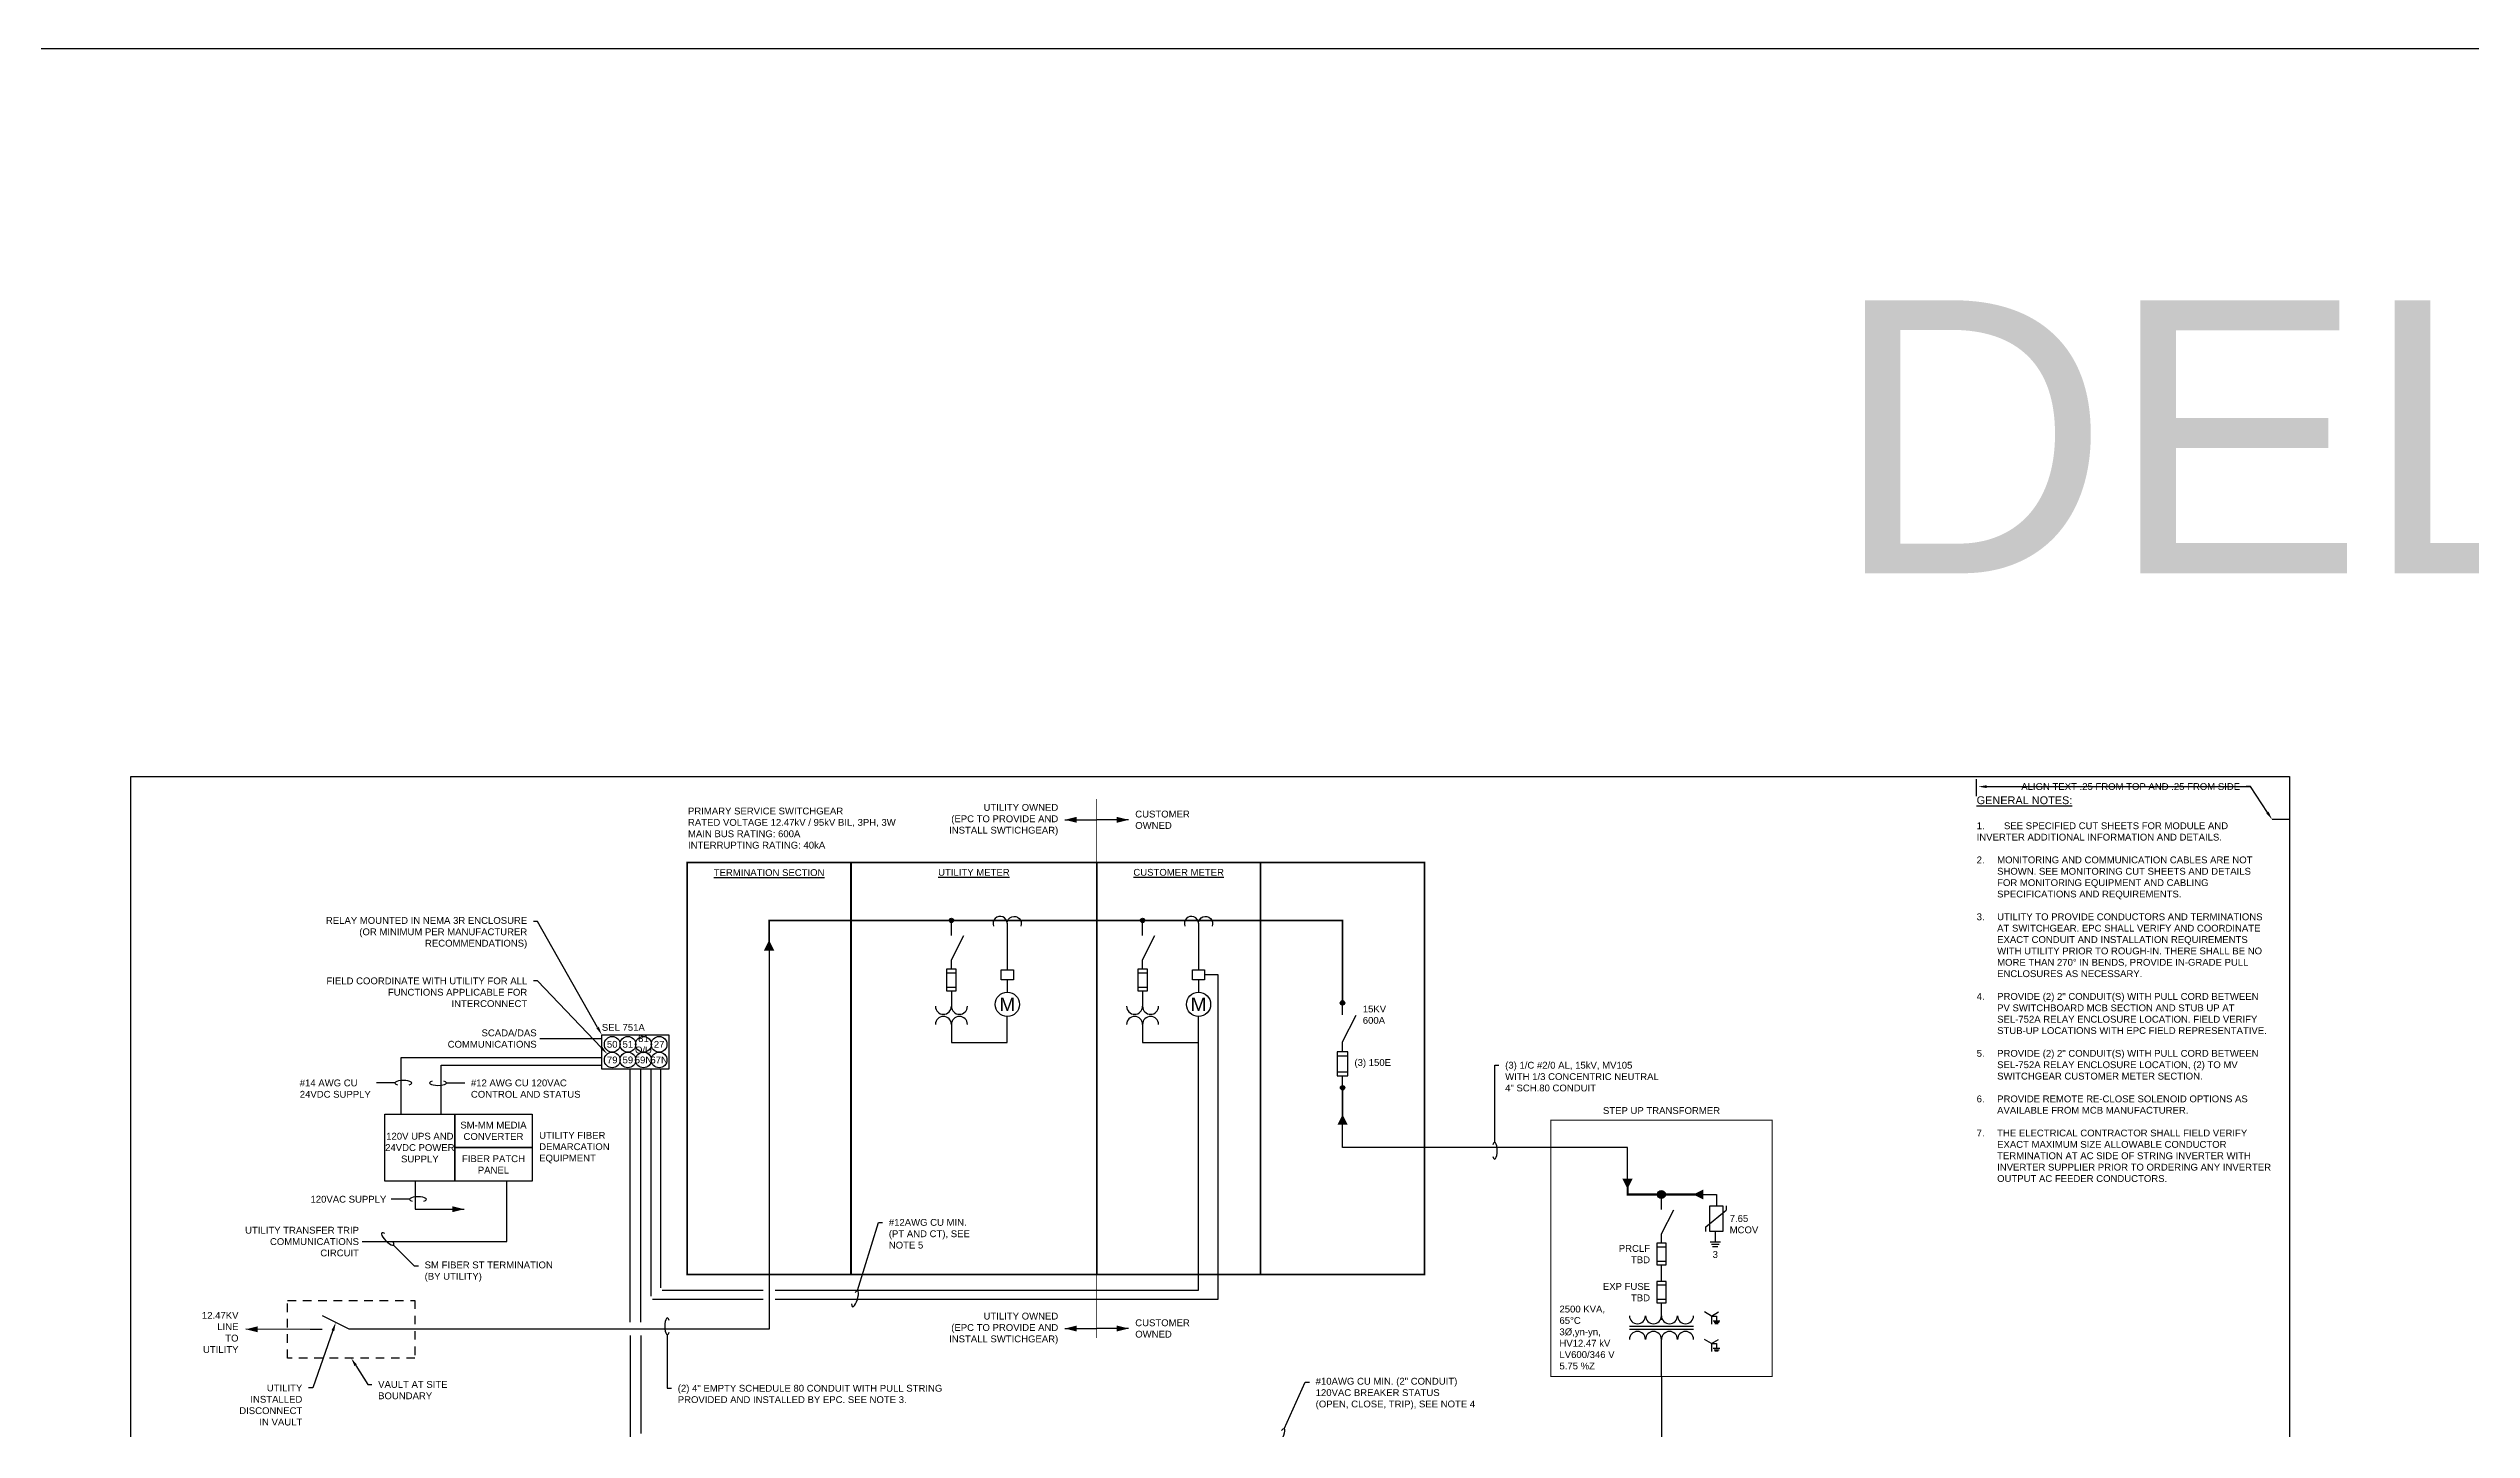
# Model space of a CAD drawing. Extents: x -18 to 267, y -48 to 249.
# Drawn here: x 106.23 to 141.73, y 79.63 to 99.87 of the extents above; entities that cross this region are included whole.
import ezdxf
from ezdxf import colors
from ezdxf.entities.mleader import LeaderData, LeaderLine
from ezdxf.math import Vec2, Vec3

# ---------------------------------------------------------------- set-up
doc = ezdxf.new("R2010")
doc.units = 0
doc.header["$MEASUREMENT"] = 0
for name, pattern in [('DIVIDE2', [0.625, 0.25, -0.125, 0, -0.125, 0, -0.125]), ('HIDDEN2', [0.1875, 0.125, -0.0625]), ('PHANTOM2', [1.25, 0.625, -0.125, 0.125, -0.125, 0.125, -0.125])]:
    doc.linetypes.add(name, pattern=pattern)
for name, color, linetype in [('E-1LIN', 4, 'Continuous'), ('E-1LIN-EQPM-ENCL', 8, 'PHANTOM2'), ('E-1LIN-FUSE', 170, 'Continuous'), ('E-CABL-120V', 1, '120V_BRANCH'), ('E-CABL-LV', 1, 'LV_CABLE'), ('E-TEXT', 7, 'Continuous'), ('G-ANNO-TEXT', 1, 'Continuous')]:
    doc.layers.add(name, color=color, linetype=linetype)
doc.layers.add('G-NPLT', color=67, linetype='Continuous', plot=False)
doc.styles.add('NEI-A', font='arial.ttf')
doc.styles.get("Standard").update_dxf_attribs({"font": 'arial.ttf'})
doc.linetypes.add('120V_BRANCH', pattern='A,1,-0.2,["120V",Standard,S=0.1,R=0,X=-0.1,Y=-0.05],-0.3', length=1.5)
doc.linetypes.add('LV_CABLE', pattern='A,1,-0.2,["LV",Standard,S=0.1,R=0,X=-0.08,Y=-0.05],-0.2', length=1.4)

# ---------------------------------------------------------------- blocks, each defined once
blk = doc.blocks.new('Equipment Callout Arrowhead')
at = {"color": 0}
blk.add_ellipse((0, 0), major_axis=(0.99, 0), ratio=0.28679, start_param=-0.799881, end_param=3.941473, dxfattribs=at)

msp = doc.modelspace()

# ---------------------------------------------------------------- hatches: boundary and pattern name
at = {"layer": 'E-1LIN'}
h = msp.add_hatch(color=256, dxfattribs=at)
h.dxf.hatch_style = 1
edge = h.paths.add_edge_path()
edge.add_arc((119.458, 87.092), 0.0321, 0, 360)
h = msp.add_hatch(color=256, dxfattribs=at)
h.dxf.hatch_style = 1
edge = h.paths.add_edge_path()
edge.add_arc((122.26, 87.092), 0.0321, 0, 360)
h = msp.add_hatch(color=256, dxfattribs=at)
h.dxf.hatch_style = 1
edge = h.paths.add_edge_path()
edge.add_arc((125.188, 85.884), 0.0321, 0, 360)
h = msp.add_hatch(color=256, dxfattribs=at)
h.dxf.hatch_style = 1
edge = h.paths.add_edge_path()
edge.add_arc((125.189, 84.642), 0.0321, 0, 360)
at = {"layer": 'E-1LIN', "transparency": 33554687}
h = msp.add_hatch(color=256, dxfattribs=at)
h.dxf.hatch_style = 1
h.paths.add_polyline_path([(129.919, 83.077, 1), (129.802, 83.077, 1)])

# ---------------------------------------------------------------- linework, layer by layer
at = {"layer": 'E-1LIN'}
for p, q in [((119.458, 86.061), (119.458, 85.834)), ((122.26, 86.061), (122.26, 85.834)), ((130.573, 82.383), (130.726, 82.383)), ((130.649, 82.537), (130.649, 82.383)), ((130.592, 82.349), (130.706, 82.349)), ((130.609, 82.318), (130.686, 82.318)), ((130.62, 81.227), (130.716, 81.227)), ((130.632, 81.206), (130.704, 81.206)), ((130.643, 81.187), (130.691, 81.187)), ((130.62, 80.825), (130.716, 80.825)), ((130.632, 80.804), (130.704, 80.804)), ((130.643, 80.785), (130.691, 80.785))]:
    msp.add_line(p, q, dxfattribs=at)
for points, const_width in [([(116.788, 86.656), (116.788, 87.092), (125.188, 87.092), (125.188, 85.884)], 0.025), ([(125.189, 84.099), (125.189, 84.642)], 0.025), ([(129.364, 83.308), (129.364, 83.077), (130.357, 83.077)], 0.0312)]:
    msp.add_lwpolyline(points, dxfattribs=dict(at, const_width=const_width))
at = {"layer": 'E-1LIN', "flags": 128}
for points in [[(119.458, 86.872), (119.458, 87.092)], [(122.26, 86.872), (122.26, 87.092)], [(119.458, 86.378), (119.458, 86.514), (119.639, 86.87)], [(122.26, 86.378), (122.26, 86.514), (122.441, 86.87)], [(125.188, 85.709), (125.188, 85.884)], [(125.189, 85.165), (125.189, 85.314), (125.387, 85.706)], [(125.189, 84.642), (125.189, 84.817)], [(129.86, 82.858), (129.86, 83.077)], [(129.861, 82.363), (129.861, 82.499), (130.042, 82.855)]]:
    msp.add_lwpolyline(points, dxfattribs=at)
at = {"layer": 'E-1LIN'}
for points, format in [([(120.276, 87.052), (120.276, 87.052, 1.191066), (120.077, 87.01)], "xyb"), ([(120.276, 87.052), (120.276, 87.052, -1.191066), (120.476, 87.01)], "xyb"), ([(123.078, 87.052), (123.078, 87.052, 1.191066), (122.879, 87.01)], "xyb"), ([(123.078, 87.052), (123.078, 87.052, -1.191066), (123.277, 87.01)], "xyb"), ([(112.146, 82.862, 0.0872, 0, 0), (112.319, 82.862, 0, 0, 0)], "xyseb"), ([(109.296, 81.103, 0.0872, 0, 0), (109.123, 81.103, 0, 0, 0)], "xyseb")]:
    msp.add_lwpolyline(points, format=format, dxfattribs=at)
for points in [[(120.276, 87.052), (120.276, 86.369)], [(123.078, 87.052), (123.078, 86.758)], [(123.078, 87.052), (123.078, 86.369)], [(116.788, 86.656), (116.788, 81.103), (110.785, 81.103)], [(120.277, 86.224), (120.276, 86.04)], [(123.079, 86.224), (123.078, 86.04)], [(119.458, 85.569), (119.458, 85.302), (120.278, 85.302), (120.278, 85.685)], [(122.26, 85.569), (122.26, 85.302), (123.079, 85.302), (123.079, 85.685)], [(129.364, 83.308), (129.364, 83.767), (125.188, 83.767), (125.189, 84.104)], [(111.603, 83.273), (111.603, 82.862), (112.319, 82.862)], [(130.476, 83.077), (130.665, 83.077), (130.665, 82.912)], [(130.509, 82.603), (130.809, 82.847)], [(130.809, 82.912), (130.809, 82.847)], [(130.509, 82.537), (130.509, 82.603)], [(129.861, 81.805), (129.861, 82.046)], [(110.785, 81.103), (110.636, 81.103), (110.244, 81.301)], [(129.861, 81.242), (129.861, 81.489)], [(130.594, 81.297), (130.491, 81.357)], [(130.594, 81.297), (130.697, 81.357)], [(130.594, 81.297), (130.594, 81.178)], [(130.594, 81.297), (130.668, 81.297), (130.668, 81.227)], [(110.066, 81.102), (109.123, 81.103)], [(110.241, 81.102), (110.066, 81.102)], [(129.392, 81.149), (130.33, 81.149)], [(129.392, 81.106), (130.33, 81.106)], [(129.861, 80.411), (129.861, 80.955)], [(130.594, 80.895), (130.491, 80.954)], [(130.594, 80.895), (130.697, 80.954)], [(130.594, 80.895), (130.594, 80.776)], [(130.594, 80.895), (130.668, 80.895), (130.668, 80.825)], [(129.861, 80.411), (129.861, 78.177)]]:
    msp.add_lwpolyline(points, dxfattribs=at)
at = {"layer": 'E-1LIN', "transparency": 33554687}
for points in [[(116.788, 86.651, 0.15, 0, 0), (116.788, 86.801, 0, 0, 0)], [(125.189, 84.099, 0.15, 0, 0), (125.189, 84.249, 0, 0, 0)], [(129.364, 83.308, 0.15, 0, 0), (129.364, 83.158, 0, 0, 0)], [(130.476, 83.077, 0.15, 0, 0), (130.326, 83.077, 0, 0, 0)]]:
    msp.add_lwpolyline(points, format="xyseb", dxfattribs=at)
at = {"layer": 'E-1LIN'}
for points in [[(120.366, 86.369), (120.366, 86.224), (120.189, 86.224), (120.189, 86.369)], [(123.167, 86.369), (123.167, 86.224), (122.991, 86.224), (122.991, 86.369)], [(114.338, 85.415), (115.319, 85.415), (115.319, 84.913), (114.338, 84.913)], [(130.571, 82.912), (130.759, 82.912), (130.759, 82.537), (130.571, 82.537)]]:
    msp.add_lwpolyline(points, close=True, dxfattribs=at)
for centre, radius in [((119.458, 87.092), 0.0321), ((122.26, 87.092), 0.0321), ((120.278, 85.863), 0.177), ((123.079, 85.863), 0.177), ((125.188, 85.884), 0.0321), ((114.49, 85.277), 0.115), ((114.719, 85.277), 0.115), ((114.948, 85.277), 0.115), ((115.177, 85.277), 0.115), ((114.49, 85.048), 0.115), ((114.719, 85.048), 0.115), ((114.948, 85.048), 0.115), ((115.177, 85.048), 0.115), ((125.189, 84.642), 0.0321)]:
    msp.add_circle(centre, radius, dxfattribs=at)
at = {"layer": 'E-1LIN', "transparency": 33554687}
msp.add_circle((129.86, 83.077), 0.0581, dxfattribs=at)
at = {"layer": 'E-1LIN'}
for centre, start, end in [((119.341, 85.834), 180, 0), ((119.341, 85.569), 360, 180), ((119.576, 85.834), 180, 0), ((119.576, 85.569), 360, 180), ((122.143, 85.834), 180, 0), ((122.143, 85.569), 360, 180), ((122.377, 85.834), 180, 0), ((122.377, 85.569), 360, 180), ((129.509, 81.3), 180, 0), ((129.744, 81.3), 180, 0), ((129.978, 81.3), 180, 0), ((130.213, 81.3), 180, 0), ((129.509, 80.955), 0, 180), ((129.744, 80.955), 0, 180), ((129.978, 80.955), 0, 180), ((130.213, 80.955), 0, 180)]:
    msp.add_arc(centre, 0.117, start, end, dxfattribs=at)
at = {"layer": 'E-1LIN-EQPM-ENCL'}
for points, const_width in [([(115.588, 81.906), (117.988, 81.906), (117.988, 87.941), (115.588, 87.941)], 0.025), ([(117.988, 81.906), (121.588, 81.906), (121.588, 87.941), (117.988, 87.941)], 0.025), ([(121.588, 81.906), (123.988, 81.906), (123.988, 87.941), (121.588, 87.941)], 0.025), ([(123.988, 81.906), (126.388, 81.906), (126.388, 87.941), (123.988, 87.941)], 0.025), ([(128.238, 84.167), (131.484, 84.167), (131.484, 80.411), (128.238, 80.411)], 0.0156)]:
    msp.add_lwpolyline(points, close=True, dxfattribs=dict(at, const_width=const_width))
at = {"layer": 'E-1LIN-EQPM-ENCL', "linetype": 'HIDDEN2'}
msp.add_lwpolyline([(109.733, 81.526), (111.6, 81.526), (111.6, 80.68), (109.733, 80.68)], close=True, dxfattribs=at)
at = {"layer": 'E-1LIN-FUSE'}
for points in [[(119.388, 86.061), (119.529, 86.061), (119.529, 86.378), (119.388, 86.378)], [(122.19, 86.061), (122.33, 86.061), (122.33, 86.378), (122.19, 86.378)], [(125.111, 84.817), (125.266, 84.817), (125.266, 85.165), (125.111, 85.165)], [(129.791, 82.046), (129.931, 82.046), (129.931, 82.363), (129.791, 82.363)], [(129.791, 81.489), (129.931, 81.489), (129.931, 81.805), (129.791, 81.805)]]:
    msp.add_lwpolyline(points, close=True, dxfattribs=at)
for points in [[(119.388, 86.325), (119.529, 86.325)], [(122.19, 86.325), (122.33, 86.325)], [(119.388, 86.114), (119.529, 86.114)], [(122.19, 86.114), (122.33, 86.114)], [(125.111, 85.107), (125.266, 85.107)], [(125.111, 84.875), (125.266, 84.875)], [(129.791, 82.31), (129.931, 82.31)], [(129.791, 82.099), (129.931, 82.099)], [(129.791, 81.753), (129.931, 81.753)], [(129.791, 81.542), (129.931, 81.542)]]:
    msp.add_lwpolyline(points, dxfattribs=at)
at = {"layer": 'E-CABL-120V'}
for points in [[(111.983, 84.256), (111.983, 84.973), (114.338, 84.973)], [(114.753, 81.208), (114.753, 84.913)], [(114.91, 81.208), (114.91, 84.913)], [(114.753, 81.01), (114.753, 79.325)], [(114.91, 81.01), (114.91, 79.576)]]:
    msp.add_lwpolyline(points, dxfattribs=at)
at = {"layer": 'E-CABL-LV'}
for points in [[(116.877, 81.546), (123.366, 81.546), (123.366, 86.296), (123.167, 86.296)], [(113.43, 85.361), (114.338, 85.361)], [(116.875, 81.676), (123.079, 81.676), (123.079, 85.302)], [(111.396, 84.256), (111.396, 85.083), (114.338, 85.083)], [(115.062, 81.59), (115.062, 84.913)], [(115.201, 81.711), (115.201, 84.913)], [(110.827, 82.387), (112.946, 82.387), (112.946, 83.273)], [(115.221, 81.676), (116.7, 81.676)], [(115.078, 81.546), (116.7, 81.546)]]:
    msp.add_lwpolyline(points, dxfattribs=at)
at = {"layer": 'E-TEXT'}
for points in [[(101.336, 99.866), (177.224, 99.866), (177.224, 63.516), (101.336, 63.516)], [(111.158, 84.256), (112.185, 84.256), (112.185, 83.273), (111.158, 83.273)], [(112.185, 84.256), (113.316, 84.256), (113.316, 83.764), (112.185, 83.764)], [(112.185, 83.764), (113.316, 83.764), (113.316, 83.273), (112.185, 83.273)]]:
    msp.add_lwpolyline(points, close=True, dxfattribs=at)
for points in [[(134.469, 89.163), (134.469, 88.913)], [(121.121, 88.566), (121.588, 88.566)], [(122.055, 88.566), (121.588, 88.566)], [(139.059, 88.569), (138.809, 88.569)], [(121.121, 81.114), (121.588, 81.114)], [(122.055, 81.114), (121.588, 81.114)]]:
    msp.add_lwpolyline(points, dxfattribs=at)
at = {"layer": 'E-TEXT', "linetype": 'DIVIDE2', "const_width": 0.01}
msp.add_lwpolyline([(121.588, 88.873), (121.588, 80.973)], dxfattribs=at)
at = {"layer": 'E-TEXT'}
for points in [[(121.295, 88.566, 0.0872, 0, 0), (121.121, 88.566, 0, 0, 0)], [(121.881, 88.566, 0.0872, 0, 0), (122.055, 88.566, 0, 0, 0)], [(121.295, 81.114, 0.0872, 0, 0), (121.121, 81.114, 0, 0, 0)], [(121.881, 81.114, 0.0872, 0, 0), (122.055, 81.114, 0, 0, 0)]]:
    msp.add_lwpolyline(points, format="xyseb", dxfattribs=at)
at = {"layer": 'G-NPLT'}
msp.add_lwpolyline([(107.436, 89.201), (139.059, 89.201), (139.059, 66.748), (107.436, 66.748)], close=True, dxfattribs=at)

# ---------------------------------------------------------------- texts
at = {"layer": 'G-ANNO-TEXT', "style": 'NEI-A'}
for s, width, gutter_width, insert, char_height, attachment_point in [('DELTA', 19.61486, 19.388, (132.382, 96.178), 4, 1), ('PRIMARY SERVICE SWITCHGEAR\\PRATED VOLTAGE 12.47kV / 95kV BIL, 3PH, 3W\\PMAIN BUS RATING: 600A\\PINTERRUPTING RATING: 40kA', 4.19765, 0.469, (115.6, 88.745), 0.1, 1), ('{\\H1.1426x;\\LGENERAL NOTES:\\P\\l\\P\\pi-0.3,l0.3,t0.3;}1.^ISEE SPECIFIED CUT SHEETS FOR MODULE AND INVERTER ADDITIONAL INFORMATION AND DETAILS.\\P\\pi0,l0,tz;\\P\\pi-0.3,l0.3,t0.3;2.^IMONITORING AND COMMUNICATION CABLES ARE NOT SHOWN. SEE MONITORING CUT SHEETS AND DETAILS FOR MONITORING EQUIPMENT AND CABLING SPECIFICATIONS AND REQUIREMENTS.\\P\\pi0,l0,tz;\\P\\pi-0.3,l0.3,t0.3;{\\A1;3.^IUTILITY TO PROVIDE CONDUCTORS AND TERMINATIONS AT SWITCHGEAR. EPC SHALL VERIFY AND COORDINATE EXACT CONDUIT AND INSTALLATION REQUIREMENTS WITH UTILITY PRIOR TO ROUGH-IN. THERE SHALL BE NO MORE THAN 270° IN BENDS, PROVIDE IN-GRADE PULL ENCLOSURES AS NECESSARY.\\P\\pi0,l0,tz;\\P\\pi-0.3,l0.3,t0.3;4.^IPROVIDE (2) 2" CONDUIT(S) WITH PULL CORD BETWEEN PV SWITCHBOARD MCB SECTION AND STUB UP AT SEL-752A RELAY ENCLOSURE LOCATION. FIELD VERIFY STUB-UP LOCATIONS WITH EPC FIELD REPRESENTATIVE.\\P\\pi0,l0,tz;\\P\\pi-0.3,l0.3,t0.3;5.^IPROVIDE (2) 2" CONDUIT(S) WITH PULL CORD BETWEEN SEL-752A RELAY ENCLOSURE LOCATION, (2) TO MV SWITCHGEAR CUSTOMER METER SECTION.\\P\\pi0,l0,tz;\\P\\pi-0.3,l0.3,t0.3;6.^IPROVIDE REMOTE RE-CLOSE SOLENOID OPTIONS AS AVAILABLE FROM MCB MANUFACTURER.\\P\\pi0,l0,tz;\\P\\pi-0.3,l0.3,t0.3;7.^ITHE ELECTRICAL CONTRACTOR SHALL FIELD VERIFY EXACT MAXIMUM SIZE ALLOWABLE CONDUCTOR TERMINATION AT AC SIDE OF STRING INVERTER WITH INVERTER SUPPLIER PRIOR TO ORDERING ANY INVERTER OUTPUT AC FEEDER CONDUCTORS.}', 4.30675, 0.547, (134.478, 88.91), 0.1, 1), ('M', 0.12015, 0.562, (120.278, 85.863), 0.2, 5), ('M', 0.12015, 0.562, (123.079, 85.863), 0.2, 5), ('PRCLF ^JTBD', 0.49511, 0.469, (129.693, 82.204), 0.1, 6), ('3', 0.27673, 0.469, (130.649, 82.198), 0.1, 5), ('EXP FUSE^JTBD', 0.74876, 0.469, (129.693, 81.647), 0.1, 6), ('12.47KV LINE \\PTO UTILITY', 0.55117, 0.469, (109.015, 81.056), 0.1, 6), ('\\A1;2500 KVA, \\P65°C\\P3Ø,yn-yn,\\PHV12.47 kV\\PLV600/346 V\\P5.75 %Z', 0.88368, 0.469, (128.366, 80.514), 0.1, 7)]:
    msp.add_mtext_dynamic_manual_height_columns(s, width=width, gutter_width=gutter_width, heights=[0], dxfattribs=dict(at, insert=insert, char_height=char_height, attachment_point=attachment_point))
at = {"layer": 'G-ANNO-TEXT', "char_height": 0.1, "style": 'NEI-A'}
for s, insert, width, attachment_point in [('UTILITY OWNED\\P(EPC TO PROVIDE AND INSTALL SWTICHGEAR)', (121.024, 88.566), 1.76986, 6), ('CUSTOMER OWNED', (122.152, 88.566), 0.58139, 4), ('{\\LTERMINATION SECTION}', (116.788, 87.843), 2.07315, 2), ('{\\LUTILITY METER}', (119.788, 87.847), 3.6, 2), ('{\\LCUSTOMER METER}', (122.788, 87.847), 2.4, 2), ('SEL 751A', (114.338, 85.474), 0.97707, 7), ('15KV\\P600A', (125.485, 85.711), 0.35825, 4), ('SCADA/DAS COMMUNICATIONS', (113.383, 85.361), 1.06256, 6), ('50', (114.49, 85.277), 0.10952, 5), ('51', (114.719, 85.277), 0.10952, 5), ('81\\PO/U', (114.948, 85.277), 0.10952, 5), ('27', (115.177, 85.277), 0.10952, 5), ('79', (114.49, 85.048), 0.10952, 5), ('59', (114.719, 85.048), 0.10952, 5), ('59N', (114.948, 85.048), 0.10952, 5), ('67N', (115.177, 85.048), 0.10952, 5), ('(3) 150E', (125.363, 84.996), 0.58139, 4), ('SM-MM MEDIA CONVERTER', (112.75, 84.01), 1.13105, 5), ('STEP UP TRANSFORMER', (129.861, 84.256), 2.11644, 8), ('120V UPS AND 24VDC POWER SUPPLY', (111.672, 83.764), 1.02625, 5), ('UTILITY FIBER DEMARCATION EQUIPMENT', (113.42, 83.764), 1.5851, 4), ('FIBER PATCH PANEL', (112.75, 83.518), 1.13105, 5), ('7.65\\PMCOV', (130.86, 82.642), 0.58139, 4), ('UTILITY TRANSFER TRIP COMMUNICATIONS CIRCUIT', (110.78, 82.387), 1.83819, 6), ('UTILITY OWNED\\P(EPC TO PROVIDE AND INSTALL SWTICHGEAR)', (121.024, 81.114), 1.76986, 6), ('CUSTOMER OWNED', (122.152, 81.114), 0.58139, 4)]:
    msp.add_mtext(s, dxfattribs=dict(at, insert=insert, width=width, attachment_point=attachment_point))

# ---------------------------------------------------------------- leaders
at = {"layer": 'G-ANNO-TEXT'}
ml = msp.add_multileader_mtext('Standard', dxfattribs=at)
ml.set_content('RELAY MOUNTED IN NEMA 3R ENCLOSURE (OR MINIMUM PER MANUFACTURER RECOMMENDATIONS)', color=256, style='NEI-A')
ml.set_leader_properties()
ml.build(insert=Vec2(0, 0))
ml.multileader.update_dxf_attribs({"dogleg_length": 0.0625, "arrow_head_size": 0.125})
ctx = ml.context
ctx.base_point, ctx.char_height, ctx.arrow_head_size, ctx.landing_gap_size, ctx.plane_origin = Vec3(110.223, 87.078), 0.1, 0.125, 0.09, Vec3(100.6, 84.782)
ctx.text_align_type = 2
notes = []
notes.append((ctx, [(1, (1, 1, 0), (113.397, 87.078), (-1, 0), 0.0625, [(0, [(114.338, 85.415)], 0, [])])]))
ctx.mtext.insert, ctx.mtext.width, ctx.mtext.alignment, ctx.mtext.flow_direction = Vec3(113.245, 87.142), 2.95877, 3, 5
ml = msp.add_multileader_mtext('Standard', dxfattribs=at)
ml.set_content('FIELD COORDINATE WITH UTILITY FOR ALL FUNCTIONS APPLICABLE FOR INTERCONNECT', color=256, style='NEI-A')
ml.set_leader_properties()
ml.build(insert=Vec2(0, 0))
ml.multileader.update_dxf_attribs({"dogleg_length": 0.0625, "arrow_head_size": 0.125})
ctx = ml.context
ctx.base_point, ctx.char_height, ctx.arrow_head_size, ctx.landing_gap_size, ctx.plane_origin = Vec3(110.229, 86.206), 0.1, 0.125, 0.09, Vec3(100.6, 84.042)
ctx.text_align_type = 2
notes.append((ctx, [(1, (1, 1, 0), (113.397, 86.206), (-1, 0), 0.0625, [(0, [(114.417, 85.137)], 0, [])])]))
ctx.mtext.insert, ctx.mtext.width, ctx.mtext.alignment, ctx.mtext.flow_direction = Vec3(113.245, 86.257), 2.95877, 3, 5
ml = msp.add_multileader_mtext('Standard', dxfattribs=at)
ml.set_content('\\A1;(3) 1/C #2/0 AL, 15kV, MV105\\PWITH 1/3 CONCENTRIC NEUTRAL\\P4" SCH.80 CONDUIT', color=256, style='NEI-A')
ml.set_leader_properties()
ml.set_arrow_properties(name='Equipment Callout Arrowhead')
ml.build(insert=Vec2(0, 0))
ml.multileader.update_dxf_attribs({"dogleg_length": 0.0625, "arrow_head_size": 0.125})
ctx = ml.context
ctx.base_point, ctx.char_height, ctx.arrow_head_size, ctx.landing_gap_size, ctx.plane_origin = Vec3(127.481, 84.97), 0.1, 0.125, 0.09, Vec3(116.107, 83.187)
notes.append((ctx, [(0, (1, 1, 0), (127.418, 84.97), (1, 0), 0.0625, [(0, [(127.418, 83.72)], 0, [])])]))
ctx.mtext.insert, ctx.mtext.width, ctx.mtext.flow_direction = Vec3(127.571, 85.021), 2.45812, 5
ml = msp.add_multileader_mtext('Standard', dxfattribs=at)
ml.set_content('#14 AWG CU 24VDC SUPPLY', color=256, style='NEI-A')
ml.set_leader_properties()
ml.set_arrow_properties(name='Equipment Callout Arrowhead')
ml.build(insert=Vec2(0, 0))
ml.multileader.update_dxf_attribs({"dogleg_length": 0.36, "arrow_head_size": 0.125})
ctx = ml.context
ctx.base_point, ctx.char_height, ctx.arrow_head_size, ctx.landing_gap_size, ctx.plane_origin = Vec3(109.823, 84.711), 0.1, 0.125, 0.09, Vec3(100.371, 83.185)
notes.append((ctx, [(1, (1, 1, 0), (111.052, 84.711), (-1, 0), 0.0133, [(0, [(111.429, 84.711)], 0, [])])]))
ctx.mtext.insert, ctx.mtext.width, ctx.mtext.flow_direction = Vec3(109.913, 84.762), 1.16925, 5
ml = msp.add_multileader_mtext('Standard', dxfattribs=at)
ml.set_content('#12 AWG CU 120VAC CONTROL AND STATUS', color=256, style='NEI-A')
ml.set_leader_properties()
ml.set_arrow_properties(name='Equipment Callout Arrowhead')
ml.build(insert=Vec2(0, 0))
ml.multileader.update_dxf_attribs({"dogleg_length": 0.36, "arrow_head_size": 0.125})
ctx = ml.context
ctx.base_point, ctx.char_height, ctx.arrow_head_size, ctx.landing_gap_size, ctx.plane_origin = Vec3(112.33, 84.711), 0.1, 0.125, 0.09, Vec3(102.975, 83.185)
notes.append((ctx, [(0, (1, 1, 0), (112.317, 84.711), (1, 0), 0.0133, [(0, [(111.937, 84.711)], 0, [])])]))
ctx.mtext.insert, ctx.mtext.width, ctx.mtext.flow_direction = Vec3(112.42, 84.762), 1.75082, 5
ml = msp.add_multileader_mtext('Standard', dxfattribs=at)
ml.set_content('120VAC SUPPLY', color=256, style='NEI-A')
ml.set_leader_properties()
ml.set_arrow_properties(name='Equipment Callout Arrowhead')
ml.build(insert=Vec2(0, 0))
ml.multileader.update_dxf_attribs({"dogleg_length": 0.36, "arrow_head_size": 0.125})
ctx = ml.context
ctx.base_point, ctx.char_height, ctx.arrow_head_size, ctx.landing_gap_size, ctx.plane_origin = Vec3(109.98, 83.007), 0.1, 0.125, 0.09, Vec3(100.586, 81.481)
notes.append((ctx, [(1, (1, 1, 0), (111.267, 83.007), (-1, 0), 0.0133, [(0, [(111.644, 83.007)], 0, [])])]))
ctx.mtext.insert, ctx.mtext.width, ctx.mtext.flow_direction = Vec3(110.07, 83.058), 2.26603, 5
ml = msp.add_multileader_mtext('Standard', dxfattribs=at)
ml.set_content('#12AWG CU MIN. (PT AND CT), SEE NOTE 5', color=256, style='NEI-A')
ml.set_leader_properties()
ml.set_arrow_properties(name='Equipment Callout Arrowhead')
ml.build(insert=Vec2(0, 0))
ml.multileader.update_dxf_attribs({"dogleg_length": 0.0625, "arrow_head_size": 0.125})
ctx = ml.context
ctx.base_point, ctx.char_height, ctx.arrow_head_size, ctx.landing_gap_size, ctx.plane_origin = Vec3(118.452, 82.668), 0.1, 0.125, 0.09, Vec3(108.936, 80.819)
notes.append((ctx, [(0, (1, 1, 0), (118.389, 82.668), (1, 0), 0.0625, [(0, [(118.047, 81.55)], 0, [])])]))
ctx.mtext.insert, ctx.mtext.width, ctx.mtext.flow_direction = Vec3(118.542, 82.719), 1.23613, 5
ml = msp.add_multileader_mtext('Standard', dxfattribs=at)
ml.set_content('SM FIBER ST TERMINATION (BY UTILITY)', color=256, style='NEI-A')
ml.set_leader_properties()
ml.set_arrow_properties(name='Equipment Callout Arrowhead')
ml.build(insert=Vec2(0, 0))
ml.multileader.update_dxf_attribs({"dogleg_length": 0.0625, "arrow_head_size": 0.125})
ctx = ml.context
ctx.base_point, ctx.char_height, ctx.arrow_head_size, ctx.landing_gap_size, ctx.plane_origin = Vec3(111.652, 82.031), 0.1, 0.125, 0.09, Vec3(102.119, 80.506)
notes.append((ctx, [(0, (1, 1, 0), (111.59, 82.031), (1, 0), 0.0625, [(0, [(111.2, 82.426)], 0, [])])]))
ctx.mtext.insert, ctx.mtext.width, ctx.mtext.flow_direction = Vec3(111.742, 82.096), 2.04335, 5
ml = msp.add_multileader_mtext('Standard', dxfattribs=at)
ml.set_content('\\A1;UTILITY INSTALLED DISCONNECT IN VAULT', color=256, style='NEI-A')
ml.set_leader_properties()
ml.build(insert=Vec2(0, 0))
ml.multileader.update_dxf_attribs({"dogleg_length": 0.0625, "arrow_head_size": 0.125})
ctx = ml.context
ctx.base_point, ctx.char_height, ctx.arrow_head_size, ctx.landing_gap_size, ctx.plane_origin = Vec3(108.95, 80.243), 0.1, 0.125, 0.09, Vec3(99.969, 78.627)
ctx.text_align_type = 2
notes.append((ctx, [(1, (1, 1, 0), (110.103, 80.243), (-1, 0), 0.0625, [(0, [(110.44, 81.202)], 0, [])])]))
ctx.mtext.insert, ctx.mtext.width, ctx.mtext.alignment, ctx.mtext.flow_direction = Vec3(109.95, 80.294), 1.00845, 3, 5
ml = msp.add_multileader_mtext('Standard', dxfattribs=at)
ml.set_content('\\A1;(2) 4" EMPTY SCHEDULE 80 CONDUIT WITH PULL STRING PROVIDED AND INSTALLED BY EPC. SEE NOTE 3.', color=256, style='NEI-A')
ml.set_leader_properties()
ml.set_arrow_properties(name='Equipment Callout Arrowhead')
ml.build(insert=Vec2(0, 0))
ml.multileader.update_dxf_attribs({"dogleg_length": 0.0625, "arrow_head_size": 0.125})
ctx = ml.context
ctx.base_point, ctx.char_height, ctx.arrow_head_size, ctx.landing_gap_size, ctx.plane_origin = Vec3(115.36, 80.238), 0.1, 0.125, 0.09, Vec3(104.641, 77.45)
notes.append((ctx, [(0, (1, 1, 0), (115.297, 80.238), (1, 0), 0.0625, [(0, [(115.297, 81.146)], 0, [])])]))
ctx.mtext.insert, ctx.mtext.width, ctx.mtext.flow_direction = Vec3(115.45, 80.289), 3.95061, 5
ml = msp.add_multileader_mtext('Standard', dxfattribs=at)
ml.set_content('\\A1;VAULT AT SITE BOUNDARY', color=256, style='NEI-A')
ml.set_leader_properties()
ml.build(insert=Vec2(0, 0))
ml.multileader.update_dxf_attribs({"dogleg_length": 0.0625, "arrow_head_size": 0.125})
ctx = ml.context
ctx.base_point, ctx.char_height, ctx.arrow_head_size, ctx.landing_gap_size, ctx.plane_origin = Vec3(110.971, 80.294), 0.1, 0.125, 0.09, Vec3(100.252, 76.761)
notes.append((ctx, [(0, (1, 1, 0), (110.908, 80.294), (1, 0), 0.0625, [(0, [(110.666, 80.68)], 0, [])])]))
ctx.mtext.insert, ctx.mtext.width, ctx.mtext.flow_direction = Vec3(111.061, 80.345), 1.57734, 5
ml = msp.add_multileader_mtext('Standard', dxfattribs=at)
ml.set_content('#10AWG CU MIN. (2" CONDUIT)\\P120VAC BREAKER STATUS\\P(OPEN, CLOSE, TRIP), SEE NOTE 4', color=256, style='NEI-A')
ml.set_leader_properties()
ml.set_arrow_properties(name='Equipment Callout Arrowhead')
ml.build(insert=Vec2(0, 0))
ml.multileader.update_dxf_attribs({"dogleg_length": 0.0625, "arrow_head_size": 0.125})
ctx = ml.context
ctx.base_point, ctx.char_height, ctx.arrow_head_size, ctx.landing_gap_size, ctx.plane_origin = Vec3(124.705, 80.327), 0.1, 0.125, 0.09, Vec3(115.172, 78.801)
notes.append((ctx, [(0, (1, 1, 0), (124.643, 80.327), (1, 0), 0.0625, [(0, [(124.283, 79.533)], 0, [])])]))
ctx.mtext.insert, ctx.mtext.width, ctx.mtext.flow_direction = Vec3(124.795, 80.392), 2.61864, 5
at = {"layer": 'G-NPLT'}
ml = msp.add_multileader_mtext('Standard', dxfattribs=at)
ml.set_content('ALIGN TEXT .25 FROM TOP AND .25 FROM SIDE', color=256, style='NEI-A')
ml.set_leader_properties()
ml.build(insert=Vec2(0, 0))
ml.multileader.update_dxf_attribs({"dogleg_length": 0.0625, "arrow_head_size": 0.125})
ctx = ml.context
ctx.base_point, ctx.char_height, ctx.arrow_head_size, ctx.landing_gap_size, ctx.plane_origin = Vec3(135.049, 89.053), 0.1, 0.125, 0.09, Vec3(135.729, 89.105)
ctx.text_align_type = 2
notes.append((ctx, [(1, (1, 1, 0), (138.49, 89.053), (-1, 0), 0.0625, [(0, [(134.499, 89.052)], 0, []), (1, [(138.806, 88.569)], 0, [])])]))
ctx.mtext.insert, ctx.mtext.width, ctx.mtext.alignment, ctx.mtext.flow_direction = Vec3(138.337, 89.104), 3.69571, 3, 5
for ctx, leaders in notes:
    for number, flags, end, landing, length, lines in leaders:
        leader = LeaderData()
        leader.index, (leader.has_last_leader_line, leader.has_dogleg_vector, leader.attachment_direction) = number, flags
        leader.last_leader_point, leader.dogleg_vector, leader.dogleg_length = Vec3(end), Vec3(landing), length
        for number, points, colour, breaks in lines:
            line = LeaderLine()
            line.index, line.vertices, line.color, line.breaks = number, Vec3.list(points), colors.encode_raw_color(colour), breaks
            leader.lines.append(line)
        ctx.leaders.append(leader)

doc.saveas('drawing.dxf')
